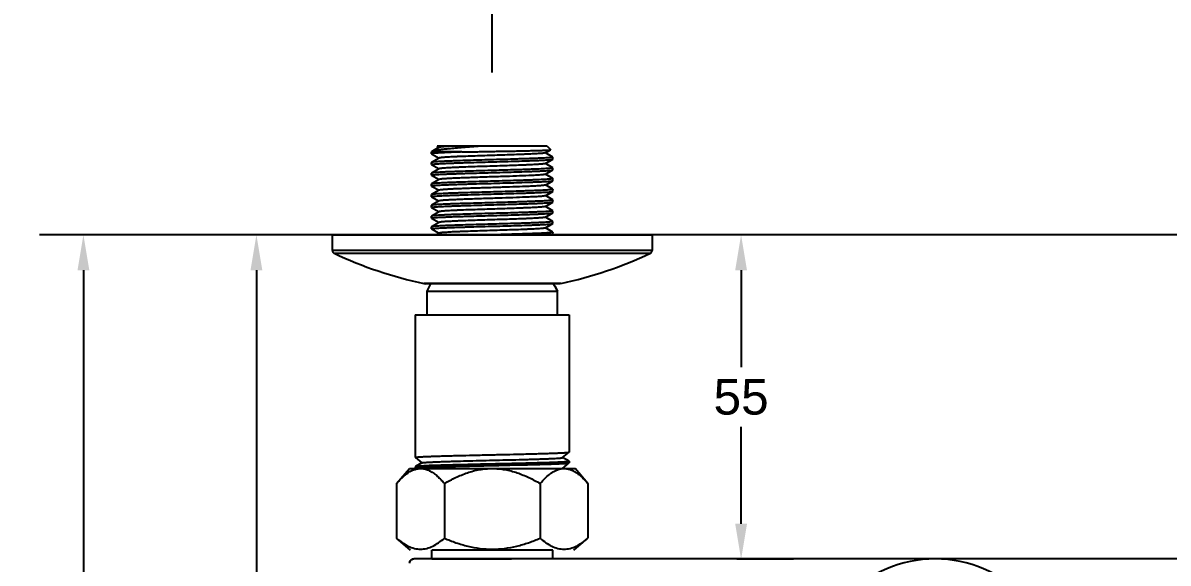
# Model space of a CAD drawing. Header units: millimetres. Extents: x 5859 to 6700, y -2125 to -1530.
# Drawn here: x 5961.9 to 6155.4, y -1822.9 to -1731.6 of the extents above; entities that cross this region are included whole.
import ezdxf

# ---------------------------------------------------------------- set-up
doc = ezdxf.new("R2010")
doc.units = ezdxf.units.MM
for name, color, linetype in [('02___PRT_ALL_AXES', 7, 'Continuous'), ('7_ALL_FEATURES', 7, 'Continuous'), ('벽', 2, 'Continuous')]:
    doc.layers.add(name, color=color, linetype=linetype)
doc.layers.add('5', color=2, linetype='Continuous', lineweight=9)
doc.styles.get("Standard").update_dxf_attribs({"font": 'arial.ttf'})
doc.dimstyles.new('A4', dxfattribs={"dimtxt": 4, "dimasz": 3.5, "dimexe": 0.7, "dimexo": 0.625, "dimgap": 0.5, "dimtad": 1, "dimdec": 1, "dimdsep": 46, "dimtxsty": 'Standard', "dimcen": 2.5, "dimclrd": 5, "dimclre": 5, "dimclrt": 7, "dimadec": 3, "dimazin": 2, "dimtfac": 1, "dimtdec": 1, "dimtmove": 0, "dimatfit": 3, "dimfxl": 1.25, "dimarcsym": 0})

# ---------------------------------------------------------------- blocks, each defined once
blk = doc.blocks.new('*D99')
at = {"layer": '5', "color": 3, "lineweight": -2, "transparency": 16777216}
for p, q in [((6041.18, -1739.96), (6041.18, -1704.34)), ((6191.18, -1739.96), (6191.18, -1704.34)), ((6047.18, -1705.04), (6098.41, -1705.04)), ((6185.18, -1705.04), (6133.96, -1705.04))]:
    blk.add_line(p, q, dxfattribs=at)
at = {"layer": '5', "color": 3, "transparency": 16777216}
for points in [[(6047.18, -1704.04), (6047.18, -1706.04), (6041.18, -1705.04)], [(6185.18, -1704.04), (6185.18, -1706.04), (6191.18, -1705.04)]]:
    blk.add_solid(points, dxfattribs=at)
at = {"layer": '5', "color": 4, "transparency": 16777216, "insert": (6116.18, -1705.04), "char_height": 6, "attachment_point": 5}
blk.add_mtext('150~200', dxfattribs=at)
blk = doc.blocks.new('*D100')
at = {"layer": '5', "color": 3, "lineweight": -2, "transparency": 16777216}
for p, q in [((6092.08, -1767.38), (6082.52, -1767.38)), ((6083.22, -1773.38), (6083.22, -1789.76)), ((6083.22, -1816.23), (6083.22, -1799.86)), ((6092.08, -1822.23), (6082.52, -1822.23))]:
    blk.add_line(p, q, dxfattribs=at)
at = {"layer": '5', "color": 3, "transparency": 16777216}
for points in [[(6082.22, -1773.38), (6084.22, -1773.38), (6083.22, -1767.38)], [(6082.22, -1816.23), (6084.22, -1816.23), (6083.22, -1822.23)]]:
    blk.add_solid(points, dxfattribs=at)
at = {"layer": '5', "color": 4, "transparency": 16777216, "insert": (6083.22, -1794.81), "char_height": 6, "attachment_point": 5}
blk.add_mtext('55', dxfattribs=at)
blk = doc.blocks.new('*D116')
at = {"layer": '5', "color": 3, "lineweight": -2, "transparency": 16777216}
for p, q in [((6013.56, -1767.38), (5971.41, -1767.38)), ((5972.11, -1773.38), (5972.11, -1867.97)), ((5972.11, -1972.7), (5972.11, -1878.11)), ((6116.48, -1978.7), (5971.41, -1978.7))]:
    blk.add_line(p, q, dxfattribs=at)
at = {"layer": '5', "color": 3, "transparency": 16777216}
for points in [[(5971.11, -1773.38), (5973.11, -1773.38), (5972.11, -1767.38)], [(5971.11, -1972.7), (5973.11, -1972.7), (5972.11, -1978.7)]]:
    blk.add_solid(points, dxfattribs=at)
at = {"layer": '5', "color": 4, "transparency": 16777216, "insert": (5972.11, -1873.04), "char_height": 6, "attachment_point": 5}
blk.add_mtext('211.3', dxfattribs=at)
blk = doc.blocks.new('*D117')
at = {"layer": '5', "color": 3, "lineweight": -2, "transparency": 16777216}
for p, q in [((6013.56, -1767.38), (6000.64, -1767.38)), ((6001.34, -1773.38), (6001.34, -1852.07)), ((6001.34, -1940.9), (6001.34, -1862.2)), ((6115.39, -1946.9), (6000.64, -1946.9))]:
    blk.add_line(p, q, dxfattribs=at)
at = {"layer": '5', "color": 3, "transparency": 16777216}
for points in [[(6000.34, -1773.38), (6002.34, -1773.38), (6001.34, -1767.38)], [(6000.34, -1940.9), (6002.34, -1940.9), (6001.34, -1946.9)]]:
    blk.add_solid(points, dxfattribs=at)
at = {"layer": '5', "color": 4, "transparency": 16777216, "insert": (6001.34, -1857.14), "char_height": 6, "attachment_point": 5}
blk.add_mtext('179.5', dxfattribs=at)

msp = doc.modelspace()

# ---------------------------------------------------------------- linework, layer by layer
at = {"color": 7, "linetype": 'Continuous'}
for p, q in [((6032.22, -1752.59), (6031.08, -1753.24)), ((6031.93, -1752.38), (6031.89, -1752.42)), ((6031.89, -1752.42), (6031.89, -1752.43)), ((6031.89, -1752.43), (6032.19, -1752.6)), ((6050.43, -1752.38), (6031.93, -1752.38)), ((6050.43, -1752.38), (6051.05, -1753)), ((6031.04, -1753.27), (6030.93, -1753.38)), ((6030.93, -1753.68), (6030.93, -1753.38)), ((6036.04, -1753.38), (6030.93, -1753.38)), ((6030.93, -1753.68), (6030.94, -1753.7)), ((6030.94, -1753.7), (6032.19, -1754.42)), ((6032.22, -1754.4), (6030.94, -1755.14)), ((6031.04, -1753.27), (6031.08, -1753.24)), ((6050.15, -1753.52), (6051.04, -1753.01)), ((6050.15, -1755.34), (6051.42, -1754.6)), ((6051.42, -1754.23), (6050.17, -1753.51)), ((6051.04, -1753.01), (6051.05, -1753)), ((6051.42, -1754.23), (6051.43, -1754.24)), ((6051.42, -1754.6), (6051.43, -1754.59)), ((6051.43, -1754.59), (6051.43, -1754.24)), ((6051.43, -1754.24), (6051.43, -1754.24)), ((6030.94, -1755.14), (6030.93, -1755.15)), ((6030.93, -1755.5), (6030.93, -1755.15)), ((6030.93, -1755.15), (6030.93, -1755.5)), ((6030.93, -1755.5), (6030.93, -1755.49)), ((6030.94, -1755.51), (6030.93, -1755.5)), ((6030.94, -1755.51), (6032.19, -1756.23)), ((6032.22, -1756.21), (6030.94, -1756.95)), ((6050.15, -1757.15), (6051.42, -1756.42)), ((6051.42, -1756.04), (6050.17, -1755.32)), ((6051.42, -1756.04), (6051.43, -1756.06)), ((6051.42, -1756.42), (6051.43, -1756.4)), ((6051.43, -1756.4), (6051.43, -1756.06)), ((6051.43, -1756.06), (6051.43, -1756.06)), ((6030.94, -1756.95), (6030.93, -1756.96)), ((6030.93, -1757.31), (6030.93, -1756.96)), ((6030.93, -1756.96), (6030.93, -1757.31)), ((6030.94, -1757.32), (6030.93, -1757.31)), ((6030.93, -1757.31), (6030.93, -1757.31)), ((6030.94, -1757.32), (6032.19, -1758.04)), ((6032.22, -1758.03), (6030.94, -1758.76)), ((6050.15, -1758.97), (6051.42, -1758.23)), ((6051.42, -1757.86), (6050.17, -1757.14)), ((6051.42, -1757.86), (6051.43, -1757.87)), ((6051.42, -1758.23), (6051.43, -1758.22)), ((6051.43, -1758.22), (6051.43, -1757.87)), ((6051.43, -1757.87), (6051.43, -1757.87)), ((6030.94, -1758.76), (6030.93, -1758.78)), ((6030.93, -1759.12), (6030.93, -1758.78)), ((6030.93, -1758.78), (6030.93, -1759.12)), ((6030.94, -1759.14), (6030.93, -1759.12)), ((6030.93, -1759.12), (6030.93, -1759.12)), ((6030.94, -1760.58), (6030.93, -1760.59)), ((6030.93, -1760.94), (6030.93, -1760.59)), ((6030.93, -1760.59), (6030.93, -1760.94)), ((6030.94, -1759.14), (6032.19, -1759.86)), ((6032.22, -1759.84), (6030.94, -1760.58)), ((6050.15, -1760.78), (6051.42, -1760.04)), ((6051.42, -1759.67), (6050.17, -1758.95)), ((6051.42, -1759.67), (6051.43, -1759.68)), ((6051.42, -1760.04), (6051.43, -1760.03)), ((6051.43, -1760.03), (6051.43, -1759.68)), ((6051.43, -1759.68), (6051.43, -1759.69)), ((6030.94, -1760.95), (6030.93, -1760.94)), ((6030.93, -1760.94), (6030.93, -1760.94)), ((6030.94, -1762.39), (6030.93, -1762.41)), ((6030.93, -1762.75), (6030.93, -1762.41)), ((6030.93, -1762.41), (6030.93, -1762.75)), ((6030.94, -1760.95), (6032.19, -1761.67)), ((6032.22, -1761.66), (6030.94, -1762.39)), ((6050.15, -1762.59), (6051.42, -1761.86)), ((6051.42, -1761.48), (6050.17, -1760.76)), ((6051.42, -1761.48), (6051.43, -1761.5)), ((6051.42, -1761.86), (6051.43, -1761.84)), ((6051.43, -1761.84), (6051.43, -1761.5)), ((6051.43, -1761.5), (6051.43, -1761.5)), ((6030.94, -1762.77), (6030.93, -1762.75)), ((6030.93, -1762.75), (6030.93, -1762.75)), ((6030.94, -1764.21), (6030.93, -1764.22)), ((6030.93, -1764.57), (6030.93, -1764.22)), ((6030.93, -1764.22), (6030.93, -1764.57)), ((6030.94, -1762.77), (6032.19, -1763.49)), ((6032.22, -1763.47), (6030.94, -1764.21)), ((6050.15, -1764.41), (6051.42, -1763.67)), ((6051.42, -1763.3), (6050.17, -1762.58)), ((6051.42, -1765.11), (6050.17, -1764.39)), ((6051.42, -1763.3), (6051.43, -1763.31)), ((6051.42, -1763.67), (6051.43, -1763.66)), ((6051.43, -1763.66), (6051.43, -1763.31)), ((6051.43, -1763.31), (6051.43, -1763.31)), ((6030.93, -1764.57), (6030.93, -1764.56)), ((6030.94, -1764.58), (6030.93, -1764.57)), ((6030.94, -1766.02), (6030.93, -1766.03)), ((6030.93, -1766.38), (6030.93, -1766.03)), ((6030.93, -1766.03), (6030.93, -1766.38)), ((6030.94, -1766.39), (6030.93, -1766.38)), ((6030.93, -1766.38), (6030.93, -1766.38)), ((6030.94, -1764.58), (6032.19, -1765.3)), ((6032.22, -1765.28), (6030.94, -1766.02)), ((6030.94, -1766.39), (6032.19, -1767.11)), ((6050.15, -1766.22), (6051.42, -1765.49)), ((6051.42, -1766.93), (6050.17, -1766.21)), ((6051.42, -1765.11), (6051.43, -1765.13)), ((6051.42, -1765.49), (6051.43, -1765.47)), ((6051.43, -1765.47), (6051.43, -1765.13)), ((6051.43, -1765.13), (6051.43, -1765.13)), ((6014.18, -1767.38), (6068.18, -1767.38)), ((6014.18, -1770.06), (6014.18, -1767.38)), ((6032.22, -1767.1), (6031.73, -1767.38)), ((6051.28, -1767.38), (6051.42, -1767.3)), ((6051.42, -1766.93), (6051.43, -1766.94)), ((6051.42, -1767.3), (6051.43, -1767.29)), ((6051.43, -1767.29), (6051.43, -1766.94)), ((6051.43, -1766.94), (6051.43, -1766.94)), ((6068.18, -1767.38), (6068.18, -1770.06)), ((6068.18, -1767.38), (6068.18, -1770.06)), ((6068.18, -1770.06), (6014.18, -1770.06)), ((6067.89, -1770.52), (6014.47, -1770.52)), ((6029.62, -1775.63), (6029.83, -1775.65)), ((6052.74, -1775.63), (6029.62, -1775.63)), ((6052.53, -1775.65), (6029.83, -1775.65)), ((6030.18, -1776.88), (6030.8, -1775.65)), ((6051.7, -1775.98), (6051.53, -1775.65)), ((6051.73, -1775.98), (6051.7, -1775.98)), ((6052.18, -1776.88), (6051.73, -1775.98)), ((6051.73, -1775.98), (6052.18, -1776.88)), ((6052.74, -1775.63), (6052.53, -1775.65)), ((6030.18, -1780.88), (6030.18, -1776.88)), ((6030.18, -1776.88), (6052.18, -1776.88)), ((6052.18, -1780.88), (6052.18, -1776.88)), ((6028.18, -1780.88), (6028.18, -1805.01)), ((6028.18, -1780.88), (6028.18, -1805.01)), ((6028.18, -1780.88), (6054.18, -1780.88)), ((6054.18, -1780.88), (6054.18, -1804.11)), ((6054.18, -1780.88), (6054.18, -1804.11)), ((6028.19, -1805.02), (6028.18, -1805.01)), ((6028.18, -1805.01), (6028.18, -1805.01)), ((6028.19, -1805.02), (6029.29, -1805.94)), ((6053.07, -1805.05), (6054.18, -1804.11)), ((6054.17, -1805.67), (6053.07, -1805.03)), ((6054.18, -1804.11), (6054.18, -1804.11)), ((6025.02, -1809.43), (6027.19, -1806.88)), ((6027.19, -1806.88), (6055.18, -1806.88)), ((6028.19, -1806.57), (6028.18, -1806.59)), ((6028.18, -1806.59), (6028.18, -1806.83)), ((6028.18, -1806.59), (6028.18, -1806.83)), ((6028.19, -1806.83), (6028.18, -1806.83)), ((6028.18, -1806.83), (6028.18, -1806.83)), ((6029.3, -1805.93), (6028.19, -1806.57)), ((6028.19, -1806.83), (6028.24, -1806.88)), ((6053.07, -1806.86), (6054.18, -1805.93)), ((6053.13, -1806.88), (6053.07, -1806.85)), ((6054.17, -1805.67), (6054.18, -1805.68)), ((6054.18, -1805.68), (6054.18, -1805.92)), ((6054.18, -1805.68), (6054.18, -1805.92)), ((6054.18, -1805.68), (6054.18, -1805.68)), ((6054.18, -1805.93), (6054.18, -1805.92)), ((6057.35, -1809.43), (6055.18, -1806.88)), ((6025.02, -1809.43), (6025.02, -1818.67)), ((6033.1, -1809.43), (6033.1, -1818.67)), ((6049.26, -1809.43), (6049.26, -1818.67)), ((6057.35, -1809.43), (6057.35, -1818.67)), ((6027.37, -1820.68), (6025.02, -1818.67)), ((6054.99, -1820.68), (6057.35, -1818.67)), ((6204.12, -1822.18), (6027.91, -1822.18))]:
    msp.add_line(p, q, dxfattribs=at)
msp.add_lwpolyline([(6027.22, -1822.79), (6027.22, -1822.76), (6027.24, -1822.67), (6027.28, -1822.58), (6027.33, -1822.49), (6027.39, -1822.41), (6027.46, -1822.34), (6027.54, -1822.28), (6027.62, -1822.24), (6027.72, -1822.2), (6027.81, -1822.18), (6027.91, -1822.18)], dxfattribs=at)
for centre, radius, start, end in [((6014.68, -1770.06), 0.5, 180, 244.9417), ((6067.68, -1770.06), 0.5, 295.0583, 0), ((6044.8, -1705.65), 71.6, 244.9417, 257.7627), ((6044.8, -1705.65), 71.6, 244.9417, 257.7627), ((6037.57, -1705.65), 71.6, 282.2373, 295.0583), ((6037.57, -1705.65), 71.6, 282.2373, 295.0583), ((6027.91, -1822.88), 0.698, 89.9964, 180.0151), ((6116.01, -1843.13), 20.95, 0, 180)]:
    msp.add_arc(centre, radius, start, end, dxfattribs=at)
for points, knots in [([(6031.08, -1753.24), (6031.12, -1753.22), (6031.22, -1753.18), (6031.39, -1753.13), (6031.63, -1753.08), (6031.91, -1753.03), (6032.25, -1752.98), (6032.81, -1752.9), (6033.62, -1752.81), (6034.72, -1752.71), (6035.97, -1752.6), (6037.35, -1752.49), (6038.3, -1752.42), (6038.79, -1752.38)], [0, 0, 0, 0, 0.016562, 0.04005, 0.070572, 0.108073, 0.152421, 0.203409, 0.324246, 0.467967, 0.631241, 0.810097, 1, 1, 1, 1]), ([(6032.17, -1752.38), (6032.13, -1752.38), (6032.06, -1752.39), (6031.99, -1752.4), (6031.94, -1752.41), (6031.92, -1752.41), (6031.9, -1752.42), (6031.89, -1752.42), (6031.89, -1752.42)], [0, 0, 0, 0, 0.403647, 0.704709, 0.816606, 0.902765, 0.963479, 1, 1, 1, 1]), ([(6034.72, -1752.38), (6034.54, -1752.39), (6034.21, -1752.4), (6033.74, -1752.43), (6033.32, -1752.46), (6032.97, -1752.48), (6032.69, -1752.51), (6032.49, -1752.53), (6032.37, -1752.55), (6032.3, -1752.56), (6032.25, -1752.57), (6032.23, -1752.58), (6032.22, -1752.59)], [0, 0, 0, 0, 0.21025, 0.39871, 0.563649, 0.703842, 0.818243, 0.906015, 0.939714, 0.96658, 0.986632, 1, 1, 1, 1]), ([(6036.04, -1753.38), (6035.67, -1753.39), (6034.96, -1753.42), (6033.96, -1753.45), (6033.21, -1753.49), (6032.66, -1753.51), (6032.31, -1753.53), (6032, -1753.55), (6031.72, -1753.57), (6031.49, -1753.59), (6031.29, -1753.6), (6031.14, -1753.62), (6031.03, -1753.64), (6030.97, -1753.66), (6030.94, -1753.67), (6030.93, -1753.68), (6030.93, -1753.68)], [0, 0, 0, 0, 0.216872, 0.413019, 0.584998, 0.661026, 0.729967, 0.791522, 0.845446, 0.891503, 0.929518, 0.959344, 0.980888, 0.994185, 0.997875, 1, 1, 1, 1]), ([(6030.93, -1755.49), (6030.93, -1755.49), (6030.94, -1755.49), (6030.96, -1755.47), (6030.99, -1755.46), (6031.06, -1755.45), (6031.15, -1755.44), (6031.26, -1755.42), (6031.39, -1755.41), (6031.54, -1755.4), (6031.8, -1755.38), (6032.17, -1755.35), (6032.67, -1755.32), (6033.25, -1755.3), (6033.91, -1755.27), (6034.64, -1755.24), (6035.42, -1755.21), (6036.26, -1755.19), (6037.46, -1755.15), (6039.04, -1755.1), (6040.97, -1755.05), (6042.92, -1754.99), (6044.8, -1754.94), (6046.29, -1754.89), (6047.4, -1754.85), (6048.15, -1754.83), (6048.84, -1754.8), (6049.46, -1754.77), (6049.99, -1754.74), (6050.45, -1754.72), (6050.78, -1754.69), (6051, -1754.67), (6051.13, -1754.66), (6051.23, -1754.65), (6051.32, -1754.63), (6051.38, -1754.62), (6051.41, -1754.61), (6051.42, -1754.6)], [0, 0, 0, 0, 0.000415, 0.001043, 0.003085, 0.006238, 0.01052, 0.015927, 0.02245, 0.030078, 0.038795, 0.05941, 0.084113, 0.112673, 0.14483, 0.180285, 0.21871, 0.259748, 0.303018, 0.394635, 0.490173, 0.58609, 0.678832, 0.764968, 0.804549, 0.84131, 0.874907, 0.905032, 0.931404, 0.953782, 0.971963, 0.979427, 0.985784, 0.991023, 0.995135, 0.99812, 1, 1, 1, 1]), ([(6051.43, -1754.24), (6051.43, -1754.25), (6051.43, -1754.25), (6051.41, -1754.26), (6051.37, -1754.28), (6051.31, -1754.29), (6051.22, -1754.3), (6051.11, -1754.32), (6050.98, -1754.33), (6050.82, -1754.34), (6050.57, -1754.36), (6050.2, -1754.39), (6049.69, -1754.41), (6049.11, -1754.44), (6048.45, -1754.47), (6047.73, -1754.5), (6046.94, -1754.52), (6046.1, -1754.55), (6044.9, -1754.59), (6043.32, -1754.64), (6041.39, -1754.69), (6039.45, -1754.74), (6037.57, -1754.8), (6036.07, -1754.85), (6034.96, -1754.88), (6034.21, -1754.91), (6033.52, -1754.94), (6032.91, -1754.97), (6032.37, -1754.99), (6031.91, -1755.02), (6031.58, -1755.05), (6031.37, -1755.06), (6031.24, -1755.08), (6031.13, -1755.09), (6031.05, -1755.11), (6030.99, -1755.12), (6030.96, -1755.13), (6030.94, -1755.14)], [0, 0, 0, 0, 0.000415, 0.001043, 0.003085, 0.006238, 0.01052, 0.015927, 0.02245, 0.030078, 0.038795, 0.05941, 0.084113, 0.112673, 0.14483, 0.180285, 0.21871, 0.259748, 0.303018, 0.394635, 0.490173, 0.58609, 0.678832, 0.764968, 0.804549, 0.84131, 0.874907, 0.905032, 0.931404, 0.953782, 0.971963, 0.979427, 0.985784, 0.991023, 0.995135, 0.99812, 1, 1, 1, 1]), ([(6050.15, -1753.52), (6050.14, -1753.53), (6050.11, -1753.54), (6050.05, -1753.55), (6049.98, -1753.57), (6049.84, -1753.59), (6049.62, -1753.61), (6049.3, -1753.64), (6048.91, -1753.66), (6048.45, -1753.69), (6047.92, -1753.72), (6047.33, -1753.74), (6046.69, -1753.77), (6045.74, -1753.81), (6044.46, -1753.85), (6042.85, -1753.91), (6041.18, -1753.96), (6039.51, -1754.02), (6037.9, -1754.07), (6036.62, -1754.12), (6035.67, -1754.15), (6035.03, -1754.18), (6034.44, -1754.21), (6033.92, -1754.23), (6033.45, -1754.26), (6033.06, -1754.29), (6032.74, -1754.31), (6032.52, -1754.34), (6032.38, -1754.36), (6032.31, -1754.37), (6032.26, -1754.38), (6032.23, -1754.39), (6032.22, -1754.4)], [0, 0, 0, 0, 0.002023, 0.005107, 0.009275, 0.014527, 0.028249, 0.046177, 0.068154, 0.093991, 0.123458, 0.156292, 0.192202, 0.230865, 0.315051, 0.405844, 0.5, 0.594156, 0.684949, 0.769135, 0.807798, 0.843708, 0.876542, 0.90601, 0.931845, 0.953824, 0.97175, 0.985473, 0.990724, 0.994892, 0.997977, 1, 1, 1, 1]), ([(6036.04, -1753.38), (6036.83, -1753.36), (6038.47, -1753.33), (6040.54, -1753.3), (6042.24, -1753.26), (6043.5, -1753.24), (6044.72, -1753.22), (6045.87, -1753.2), (6046.95, -1753.17), (6047.93, -1753.15), (6048.79, -1753.13), (6049.44, -1753.11), (6049.89, -1753.09), (6050.17, -1753.08), (6050.41, -1753.07), (6050.62, -1753.05), (6050.78, -1753.04), (6050.89, -1753.03), (6050.96, -1753.02), (6051, -1753.02), (6051.03, -1753.01), (6051.04, -1753.01), (6051.04, -1753.01)], [0, 0, 0, 0, 0.158672, 0.328226, 0.413743, 0.497918, 0.579388, 0.656825, 0.72896, 0.794598, 0.852642, 0.902115, 0.923371, 0.942181, 0.958464, 0.972151, 0.983181, 0.991513, 0.994655, 0.997113, 0.99889, 1, 1, 1, 1]), ([(6030.93, -1757.31), (6030.93, -1757.3), (6030.94, -1757.3), (6030.96, -1757.29), (6030.99, -1757.28), (6031.06, -1757.26), (6031.15, -1757.25), (6031.26, -1757.24), (6031.39, -1757.22), (6031.54, -1757.21), (6031.8, -1757.19), (6032.17, -1757.17), (6032.67, -1757.14), (6033.25, -1757.11), (6033.91, -1757.08), (6034.64, -1757.06), (6035.42, -1757.03), (6036.26, -1757), (6037.46, -1756.96), (6039.04, -1756.92), (6040.97, -1756.86), (6042.92, -1756.81), (6044.8, -1756.75), (6046.29, -1756.71), (6047.4, -1756.67), (6048.15, -1756.64), (6048.84, -1756.61), (6049.46, -1756.59), (6049.99, -1756.56), (6050.45, -1756.53), (6050.78, -1756.51), (6051, -1756.49), (6051.13, -1756.47), (6051.23, -1756.46), (6051.32, -1756.45), (6051.38, -1756.43), (6051.41, -1756.42), (6051.42, -1756.42)], [0, 0, 0, 0, 0.000415, 0.001043, 0.003085, 0.006238, 0.01052, 0.015927, 0.02245, 0.030078, 0.038795, 0.059411, 0.084114, 0.112674, 0.144831, 0.180286, 0.21871, 0.259747, 0.303017, 0.394634, 0.490171, 0.586086, 0.678827, 0.764964, 0.804546, 0.841307, 0.874905, 0.905029, 0.931402, 0.953781, 0.971963, 0.979426, 0.985783, 0.991023, 0.995135, 0.99812, 1, 1, 1, 1]), ([(6051.43, -1756.06), (6051.43, -1756.06), (6051.43, -1756.07), (6051.41, -1756.08), (6051.37, -1756.09), (6051.31, -1756.1), (6051.22, -1756.12), (6051.11, -1756.13), (6050.98, -1756.14), (6050.82, -1756.16), (6050.57, -1756.18), (6050.2, -1756.2), (6049.69, -1756.23), (6049.11, -1756.26), (6048.45, -1756.28), (6047.73, -1756.31), (6046.94, -1756.34), (6046.1, -1756.37), (6044.9, -1756.4), (6043.32, -1756.45), (6041.39, -1756.5), (6039.45, -1756.56), (6037.57, -1756.61), (6036.07, -1756.66), (6034.96, -1756.7), (6034.21, -1756.73), (6033.52, -1756.75), (6032.91, -1756.78), (6032.37, -1756.81), (6031.91, -1756.84), (6031.58, -1756.86), (6031.37, -1756.88), (6031.24, -1756.89), (6031.13, -1756.91), (6031.05, -1756.92), (6030.99, -1756.93), (6030.96, -1756.94), (6030.94, -1756.95)], [0, 0, 0, 0, 0.000415, 0.001043, 0.003085, 0.006238, 0.01052, 0.015927, 0.02245, 0.030078, 0.038795, 0.05941, 0.084113, 0.112673, 0.14483, 0.180286, 0.218711, 0.259751, 0.303022, 0.394639, 0.490178, 0.586095, 0.678836, 0.76497, 0.804551, 0.841311, 0.874908, 0.905032, 0.931404, 0.953783, 0.971964, 0.979427, 0.985784, 0.991023, 0.995135, 0.99812, 1, 1, 1, 1]), ([(6050.15, -1755.34), (6050.14, -1755.34), (6050.11, -1755.36), (6050.05, -1755.37), (6049.98, -1755.38), (6049.84, -1755.4), (6049.62, -1755.42), (6049.3, -1755.45), (6048.91, -1755.48), (6048.45, -1755.5), (6047.92, -1755.53), (6047.33, -1755.56), (6046.69, -1755.59), (6045.74, -1755.62), (6044.46, -1755.67), (6042.85, -1755.72), (6041.18, -1755.78), (6039.51, -1755.83), (6037.9, -1755.88), (6036.62, -1755.93), (6035.67, -1755.97), (6035.03, -1755.99), (6034.44, -1756.02), (6033.92, -1756.05), (6033.45, -1756.07), (6033.06, -1756.1), (6032.74, -1756.13), (6032.52, -1756.15), (6032.38, -1756.17), (6032.31, -1756.18), (6032.26, -1756.2), (6032.23, -1756.21), (6032.22, -1756.21)], [0, 0, 0, 0, 0.002023, 0.005107, 0.009275, 0.014527, 0.028249, 0.046176, 0.068154, 0.093991, 0.123458, 0.156292, 0.192202, 0.230865, 0.315051, 0.405844, 0.5, 0.594156, 0.684948, 0.769134, 0.807798, 0.843707, 0.876542, 0.906009, 0.931845, 0.953824, 0.971749, 0.985473, 0.990724, 0.994891, 0.997976, 1, 1, 1, 1]), ([(6030.93, -1759.12), (6030.93, -1759.12), (6030.94, -1759.11), (6030.96, -1759.1), (6030.99, -1759.09), (6031.06, -1759.08), (6031.15, -1759.06), (6031.26, -1759.05), (6031.39, -1759.04), (6031.54, -1759.02), (6031.8, -1759), (6032.17, -1758.98), (6032.67, -1758.95), (6033.25, -1758.93), (6033.91, -1758.9), (6034.64, -1758.87), (6035.42, -1758.84), (6036.26, -1758.81), (6037.46, -1758.78), (6039.04, -1758.73), (6040.97, -1758.68), (6042.92, -1758.62), (6044.8, -1758.57), (6046.29, -1758.52), (6047.4, -1758.48), (6048.15, -1758.45), (6048.84, -1758.43), (6049.46, -1758.4), (6049.99, -1758.37), (6050.45, -1758.35), (6050.78, -1758.32), (6051, -1758.3), (6051.13, -1758.29), (6051.23, -1758.27), (6051.32, -1758.26), (6051.38, -1758.25), (6051.41, -1758.24), (6051.42, -1758.23)], [0, 0, 0, 0, 0.000415, 0.001043, 0.003085, 0.006238, 0.01052, 0.015927, 0.022451, 0.030079, 0.038796, 0.059412, 0.084116, 0.112676, 0.144833, 0.180287, 0.218711, 0.259749, 0.303019, 0.394637, 0.490172, 0.586085, 0.678826, 0.764963, 0.804544, 0.841305, 0.874903, 0.905027, 0.931401, 0.95378, 0.971962, 0.979426, 0.985783, 0.991023, 0.995135, 0.99812, 1, 1, 1, 1]), ([(6051.43, -1757.87), (6051.43, -1757.88), (6051.43, -1757.88), (6051.41, -1757.89), (6051.37, -1757.9), (6051.31, -1757.92), (6051.22, -1757.93), (6051.11, -1757.94), (6050.98, -1757.96), (6050.82, -1757.97), (6050.57, -1757.99), (6050.2, -1758.01), (6049.69, -1758.04), (6049.11, -1758.07), (6048.45, -1758.1), (6047.73, -1758.12), (6046.94, -1758.15), (6046.1, -1758.18), (6044.9, -1758.22), (6043.32, -1758.26), (6041.39, -1758.32), (6039.45, -1758.37), (6037.57, -1758.43), (6036.07, -1758.47), (6034.96, -1758.51), (6034.21, -1758.54), (6033.52, -1758.57), (6032.91, -1758.59), (6032.37, -1758.62), (6031.91, -1758.65), (6031.58, -1758.67), (6031.37, -1758.69), (6031.24, -1758.71), (6031.13, -1758.72), (6031.05, -1758.73), (6030.99, -1758.75), (6030.96, -1758.76), (6030.94, -1758.76)], [0, 0, 0, 0, 0.000415, 0.001043, 0.003085, 0.006238, 0.010519, 0.015927, 0.02245, 0.030078, 0.038795, 0.059412, 0.084114, 0.112675, 0.144832, 0.180288, 0.218714, 0.259754, 0.303026, 0.394644, 0.49018, 0.586096, 0.678837, 0.764971, 0.804551, 0.841311, 0.874907, 0.905031, 0.931404, 0.953782, 0.971964, 0.979427, 0.985784, 0.991023, 0.995135, 0.99812, 1, 1, 1, 1]), ([(6050.15, -1757.15), (6050.14, -1757.16), (6050.11, -1757.17), (6050.05, -1757.18), (6049.98, -1757.2), (6049.84, -1757.21), (6049.62, -1757.24), (6049.3, -1757.26), (6048.91, -1757.29), (6048.45, -1757.32), (6047.92, -1757.35), (6046.86, -1757.39), (6045.17, -1757.46), (6042.83, -1757.54), (6040.76, -1757.6), (6039.09, -1757.66), (6037.88, -1757.7), (6036.74, -1757.74), (6035.69, -1757.78), (6034.75, -1757.82), (6034.05, -1757.85), (6033.55, -1757.88), (6033.24, -1757.9), (6032.96, -1757.92), (6032.73, -1757.94), (6032.54, -1757.96), (6032.39, -1757.98), (6032.3, -1758), (6032.24, -1758.02), (6032.22, -1758.02), (6032.22, -1758.03)], [0, 0, 0, 0, 0.002024, 0.005109, 0.009276, 0.014527, 0.028251, 0.046177, 0.068155, 0.093992, 0.123458, 0.156293, 0.271937, 0.405843, 0.547289, 0.617299, 0.684948, 0.748877, 0.807798, 0.860527, 0.906008, 0.925739, 0.943329, 0.95869, 0.97175, 0.982442, 0.990724, 0.996567, 0.998579, 1, 1, 1, 1]), ([(6030.93, -1760.94), (6030.93, -1760.93), (6030.94, -1760.93), (6030.96, -1760.92), (6030.99, -1760.91), (6031.06, -1760.89), (6031.15, -1760.88), (6031.26, -1760.86), (6031.39, -1760.85), (6031.54, -1760.84), (6031.8, -1760.82), (6032.17, -1760.79), (6032.67, -1760.77), (6033.25, -1760.74), (6033.91, -1760.71), (6034.64, -1760.68), (6035.42, -1760.66), (6036.26, -1760.63), (6037.46, -1760.59), (6039.04, -1760.54), (6040.97, -1760.49), (6042.92, -1760.44), (6044.8, -1760.38), (6046.29, -1760.33), (6047.4, -1760.3), (6048.15, -1760.27), (6048.84, -1760.24), (6049.46, -1760.21), (6049.99, -1760.19), (6050.45, -1760.16), (6050.78, -1760.14), (6051, -1760.12), (6051.13, -1760.1), (6051.23, -1760.09), (6051.32, -1760.07), (6051.38, -1760.06), (6051.41, -1760.05), (6051.42, -1760.04)], [0, 0, 0, 0, 0.000415, 0.001043, 0.003085, 0.006238, 0.010519, 0.015927, 0.02245, 0.030078, 0.038796, 0.059412, 0.084116, 0.112676, 0.144833, 0.180288, 0.218713, 0.259752, 0.303023, 0.39464, 0.490175, 0.586088, 0.678829, 0.764965, 0.804546, 0.841306, 0.874902, 0.905027, 0.9314, 0.953779, 0.971962, 0.979426, 0.985783, 0.991023, 0.995135, 0.99812, 1, 1, 1, 1]), ([(6051.43, -1759.69), (6051.43, -1759.69), (6051.43, -1759.7), (6051.41, -1759.71), (6051.37, -1759.72), (6051.31, -1759.73), (6051.22, -1759.74), (6051.11, -1759.76), (6050.98, -1759.77), (6050.82, -1759.79), (6050.57, -1759.8), (6050.2, -1759.83), (6049.69, -1759.86), (6049.11, -1759.88), (6048.45, -1759.91), (6047.73, -1759.94), (6046.94, -1759.97), (6046.1, -1759.99), (6044.9, -1760.03), (6043.32, -1760.08), (6041.39, -1760.13), (6039.45, -1760.19), (6037.57, -1760.24), (6036.07, -1760.29), (6034.96, -1760.33), (6034.21, -1760.35), (6033.52, -1760.38), (6032.91, -1760.41), (6032.37, -1760.44), (6031.91, -1760.46), (6031.58, -1760.49), (6031.37, -1760.51), (6031.24, -1760.52), (6031.13, -1760.53), (6031.05, -1760.55), (6030.99, -1760.56), (6030.96, -1760.57), (6030.94, -1760.58)], [0, 0, 0, 0, 0.000415, 0.001043, 0.003085, 0.006238, 0.010519, 0.015927, 0.02245, 0.030078, 0.038796, 0.059413, 0.084116, 0.112677, 0.144834, 0.18029, 0.218715, 0.259755, 0.303027, 0.394644, 0.490179, 0.586093, 0.678834, 0.764969, 0.804549, 0.841309, 0.874905, 0.905029, 0.931402, 0.953781, 0.971963, 0.979427, 0.985784, 0.991023, 0.995135, 0.99812, 1, 1, 1, 1]), ([(6050.15, -1758.97), (6050.14, -1758.97), (6050.11, -1758.98), (6050.05, -1759), (6049.98, -1759.01), (6049.84, -1759.03), (6049.62, -1759.05), (6049.3, -1759.08), (6048.91, -1759.11), (6048.45, -1759.13), (6047.92, -1759.16), (6046.86, -1759.21), (6045.17, -1759.27), (6042.83, -1759.35), (6040.76, -1759.42), (6039.09, -1759.47), (6037.88, -1759.51), (6036.74, -1759.55), (6035.69, -1759.59), (6034.75, -1759.63), (6034.05, -1759.67), (6033.55, -1759.7), (6033.24, -1759.72), (6032.96, -1759.74), (6032.73, -1759.76), (6032.54, -1759.78), (6032.39, -1759.8), (6032.3, -1759.81), (6032.24, -1759.83), (6032.22, -1759.84), (6032.22, -1759.84)], [0, 0, 0, 0, 0.002023, 0.005108, 0.009276, 0.014527, 0.02825, 0.046176, 0.068154, 0.09399, 0.123458, 0.156292, 0.271937, 0.405843, 0.547289, 0.617299, 0.684948, 0.748876, 0.807797, 0.860528, 0.906008, 0.925738, 0.943329, 0.958691, 0.971749, 0.982443, 0.990723, 0.996568, 0.998579, 1, 1, 1, 1]), ([(6030.93, -1762.75), (6030.93, -1762.75), (6030.94, -1762.74), (6030.96, -1762.73), (6030.99, -1762.72), (6031.06, -1762.71), (6031.15, -1762.69), (6031.26, -1762.68), (6031.39, -1762.67), (6031.54, -1762.65), (6031.8, -1762.63), (6032.17, -1762.61), (6032.67, -1762.58), (6033.25, -1762.55), (6033.91, -1762.53), (6034.64, -1762.5), (6035.42, -1762.47), (6036.26, -1762.44), (6037.46, -1762.41), (6039.04, -1762.36), (6040.97, -1762.3), (6042.92, -1762.25), (6044.8, -1762.2), (6046.29, -1762.15), (6047.4, -1762.11), (6048.15, -1762.08), (6048.84, -1762.06), (6049.46, -1762.03), (6049.99, -1762), (6050.45, -1761.97), (6050.78, -1761.95), (6051, -1761.93), (6051.13, -1761.92), (6051.23, -1761.9), (6051.32, -1761.89), (6051.38, -1761.88), (6051.41, -1761.87), (6051.42, -1761.86)], [0, 0, 0, 0, 0.000415, 0.001043, 0.003085, 0.006238, 0.010519, 0.015927, 0.02245, 0.030078, 0.038796, 0.059413, 0.084116, 0.112677, 0.144834, 0.180289, 0.218715, 0.259755, 0.303026, 0.394644, 0.490179, 0.586093, 0.678834, 0.764969, 0.804549, 0.841308, 0.874905, 0.905029, 0.931402, 0.953781, 0.971963, 0.979427, 0.985784, 0.991023, 0.995135, 0.99812, 1, 1, 1, 1]), ([(6051.43, -1761.5), (6051.43, -1761.5), (6051.43, -1761.51), (6051.41, -1761.52), (6051.37, -1761.53), (6051.31, -1761.54), (6051.22, -1761.56), (6051.11, -1761.57), (6050.98, -1761.59), (6050.82, -1761.6), (6050.57, -1761.62), (6050.2, -1761.64), (6049.69, -1761.67), (6049.11, -1761.7), (6048.45, -1761.72), (6047.73, -1761.75), (6046.94, -1761.78), (6046.1, -1761.81), (6044.9, -1761.85), (6043.32, -1761.89), (6041.39, -1761.95), (6039.45, -1762), (6037.57, -1762.06), (6036.07, -1762.1), (6034.96, -1762.14), (6034.21, -1762.17), (6033.52, -1762.2), (6032.91, -1762.22), (6032.37, -1762.25), (6031.91, -1762.28), (6031.58, -1762.3), (6031.37, -1762.32), (6031.24, -1762.33), (6031.13, -1762.35), (6031.05, -1762.36), (6030.99, -1762.37), (6030.96, -1762.39), (6030.94, -1762.39)], [0, 0, 0, 0, 0.000415, 0.001043, 0.003085, 0.006238, 0.010519, 0.015927, 0.02245, 0.030078, 0.038796, 0.059412, 0.084116, 0.112676, 0.144833, 0.180288, 0.218712, 0.259751, 0.303022, 0.39464, 0.490174, 0.586088, 0.678829, 0.764965, 0.804546, 0.841306, 0.874902, 0.905027, 0.9314, 0.953779, 0.971962, 0.979426, 0.985783, 0.991023, 0.995135, 0.99812, 1, 1, 1, 1]), ([(6050.15, -1760.78), (6050.14, -1760.79), (6050.11, -1760.8), (6050.05, -1760.81), (6049.98, -1760.82), (6049.84, -1760.84), (6049.62, -1760.87), (6049.3, -1760.89), (6048.91, -1760.92), (6048.45, -1760.95), (6047.92, -1760.97), (6046.86, -1761.02), (6045.17, -1761.09), (6042.83, -1761.17), (6040.76, -1761.23), (6039.09, -1761.29), (6037.88, -1761.33), (6036.74, -1761.37), (6035.69, -1761.41), (6034.75, -1761.45), (6034.05, -1761.48), (6033.55, -1761.51), (6033.24, -1761.53), (6032.96, -1761.55), (6032.73, -1761.57), (6032.54, -1761.59), (6032.39, -1761.61), (6032.3, -1761.63), (6032.24, -1761.64), (6032.22, -1761.65), (6032.22, -1761.66)], [0, 0, 0, 0, 0.002024, 0.005108, 0.009275, 0.014527, 0.02825, 0.046177, 0.068154, 0.093991, 0.123457, 0.156292, 0.271937, 0.405843, 0.547289, 0.617298, 0.684948, 0.748876, 0.807797, 0.860527, 0.906007, 0.925739, 0.943328, 0.95869, 0.971749, 0.982442, 0.990724, 0.996566, 0.998578, 1, 1, 1, 1]), ([(6030.93, -1764.56), (6030.93, -1764.56), (6030.94, -1764.56), (6030.96, -1764.54), (6030.99, -1764.53), (6031.06, -1764.52), (6031.15, -1764.51), (6031.26, -1764.49), (6031.39, -1764.48), (6031.54, -1764.47), (6031.8, -1764.45), (6032.17, -1764.42), (6032.67, -1764.39), (6033.25, -1764.37), (6033.91, -1764.34), (6034.64, -1764.31), (6035.42, -1764.28), (6036.26, -1764.26), (6037.46, -1764.22), (6039.04, -1764.17), (6040.97, -1764.12), (6042.92, -1764.06), (6044.8, -1764.01), (6046.29, -1763.96), (6047.4, -1763.92), (6048.15, -1763.9), (6048.84, -1763.87), (6049.46, -1763.84), (6049.99, -1763.81), (6050.45, -1763.79), (6050.78, -1763.76), (6051, -1763.74), (6051.13, -1763.73), (6051.23, -1763.72), (6051.32, -1763.7), (6051.38, -1763.69), (6051.41, -1763.68), (6051.42, -1763.67)], [0, 0, 0, 0, 0.000415, 0.001043, 0.003085, 0.006238, 0.010519, 0.015927, 0.02245, 0.030078, 0.038795, 0.059412, 0.084114, 0.112675, 0.144832, 0.180288, 0.218714, 0.259754, 0.303026, 0.394644, 0.49018, 0.586096, 0.678837, 0.764971, 0.804551, 0.84131, 0.874907, 0.905031, 0.931404, 0.953782, 0.971964, 0.979427, 0.985784, 0.991023, 0.995135, 0.99812, 1, 1, 1, 1]), ([(6051.43, -1763.31), (6051.43, -1763.32), (6051.43, -1763.32), (6051.41, -1763.33), (6051.37, -1763.35), (6051.31, -1763.36), (6051.22, -1763.37), (6051.11, -1763.39), (6050.98, -1763.4), (6050.82, -1763.41), (6050.57, -1763.43), (6050.2, -1763.46), (6049.69, -1763.48), (6049.11, -1763.51), (6048.45, -1763.54), (6047.73, -1763.57), (6046.94, -1763.59), (6046.1, -1763.62), (6044.9, -1763.66), (6043.32, -1763.71), (6041.39, -1763.76), (6039.45, -1763.81), (6037.57, -1763.87), (6036.07, -1763.92), (6034.96, -1763.95), (6034.21, -1763.98), (6033.52, -1764.01), (6032.91, -1764.04), (6032.37, -1764.06), (6031.91, -1764.09), (6031.58, -1764.12), (6031.37, -1764.13), (6031.24, -1764.15), (6031.13, -1764.16), (6031.05, -1764.18), (6030.99, -1764.19), (6030.96, -1764.2), (6030.94, -1764.21)], [0, 0, 0, 0, 0.000415, 0.001043, 0.003085, 0.006238, 0.01052, 0.015927, 0.022451, 0.030079, 0.038796, 0.059412, 0.084116, 0.112676, 0.144833, 0.180287, 0.218711, 0.259749, 0.30302, 0.394637, 0.490172, 0.586086, 0.678826, 0.764963, 0.804545, 0.841305, 0.874903, 0.905027, 0.931401, 0.95378, 0.971962, 0.979426, 0.985783, 0.991023, 0.995135, 0.99812, 1, 1, 1, 1]), ([(6050.15, -1762.59), (6050.14, -1762.6), (6050.11, -1762.61), (6050.05, -1762.62), (6049.98, -1762.64), (6049.84, -1762.66), (6049.62, -1762.68), (6049.3, -1762.71), (6048.91, -1762.73), (6048.45, -1762.76), (6047.92, -1762.79), (6047.33, -1762.81), (6046.69, -1762.84), (6045.74, -1762.88), (6044.46, -1762.92), (6042.85, -1762.98), (6041.18, -1763.03), (6039.51, -1763.09), (6037.9, -1763.14), (6036.62, -1763.19), (6035.67, -1763.22), (6035.03, -1763.25), (6034.44, -1763.28), (6033.92, -1763.3), (6033.45, -1763.33), (6033.06, -1763.36), (6032.74, -1763.38), (6032.52, -1763.41), (6032.38, -1763.43), (6032.31, -1763.44), (6032.26, -1763.45), (6032.23, -1763.46), (6032.22, -1763.47)], [0, 0, 0, 0, 0.002023, 0.005109, 0.009276, 0.014527, 0.028251, 0.046176, 0.068155, 0.093991, 0.123458, 0.156292, 0.192202, 0.230866, 0.315052, 0.405844, 0.5, 0.594157, 0.684949, 0.769135, 0.807798, 0.843709, 0.876542, 0.90601, 0.931846, 0.953824, 0.97175, 0.985473, 0.990724, 0.994893, 0.997977, 1, 1, 1, 1]), ([(6050.15, -1764.41), (6050.14, -1764.41), (6050.11, -1764.43), (6050.05, -1764.44), (6049.98, -1764.45), (6049.84, -1764.47), (6049.62, -1764.49), (6049.3, -1764.52), (6048.91, -1764.55), (6048.45, -1764.57), (6047.92, -1764.6), (6047.33, -1764.63), (6046.69, -1764.66), (6045.74, -1764.69), (6044.46, -1764.74), (6042.85, -1764.79), (6041.18, -1764.85), (6039.51, -1764.9), (6037.9, -1764.95), (6036.62, -1765), (6035.67, -1765.04), (6035.03, -1765.06), (6034.44, -1765.09), (6033.92, -1765.12), (6033.45, -1765.14), (6033.06, -1765.17), (6032.74, -1765.2), (6032.52, -1765.22), (6032.38, -1765.24), (6032.31, -1765.25), (6032.26, -1765.27), (6032.23, -1765.28), (6032.22, -1765.28)], [0, 0, 0, 0, 0.002023, 0.005107, 0.009275, 0.014527, 0.028249, 0.046177, 0.068154, 0.093991, 0.123457, 0.156292, 0.192202, 0.230865, 0.315051, 0.405843, 0.499999, 0.594156, 0.684948, 0.769134, 0.807798, 0.843707, 0.876542, 0.906008, 0.931845, 0.953823, 0.971749, 0.985473, 0.990724, 0.994891, 0.997976, 1, 1, 1, 1]), ([(6030.93, -1766.38), (6030.93, -1766.37), (6030.94, -1766.37), (6030.96, -1766.36), (6030.99, -1766.35), (6031.06, -1766.33), (6031.15, -1766.32), (6031.26, -1766.31), (6031.39, -1766.29), (6031.54, -1766.28), (6031.8, -1766.26), (6032.17, -1766.24), (6032.67, -1766.21), (6033.25, -1766.18), (6033.91, -1766.15), (6034.64, -1766.13), (6035.42, -1766.1), (6036.26, -1766.07), (6037.46, -1766.03), (6039.04, -1765.99), (6040.97, -1765.93), (6042.92, -1765.88), (6044.8, -1765.82), (6046.29, -1765.78), (6047.4, -1765.74), (6048.15, -1765.71), (6048.84, -1765.68), (6049.46, -1765.66), (6049.99, -1765.63), (6050.45, -1765.6), (6050.78, -1765.58), (6051, -1765.56), (6051.13, -1765.54), (6051.23, -1765.53), (6051.32, -1765.52), (6051.38, -1765.5), (6051.41, -1765.49), (6051.42, -1765.49)], [0, 0, 0, 0, 0.000415, 0.001043, 0.003085, 0.006238, 0.01052, 0.015927, 0.02245, 0.030078, 0.038795, 0.05941, 0.084113, 0.112673, 0.14483, 0.180286, 0.218711, 0.259751, 0.303022, 0.39464, 0.490178, 0.586095, 0.678837, 0.764971, 0.804551, 0.841311, 0.874908, 0.905032, 0.931404, 0.953783, 0.971964, 0.979427, 0.985784, 0.991023, 0.995135, 0.99812, 1, 1, 1, 1]), ([(6051.43, -1765.13), (6051.43, -1765.13), (6051.43, -1765.14), (6051.41, -1765.15), (6051.37, -1765.16), (6051.31, -1765.17), (6051.22, -1765.19), (6051.11, -1765.2), (6050.98, -1765.21), (6050.82, -1765.23), (6050.57, -1765.25), (6050.2, -1765.27), (6049.69, -1765.3), (6049.11, -1765.33), (6048.45, -1765.35), (6047.73, -1765.38), (6046.94, -1765.41), (6046.1, -1765.44), (6044.9, -1765.47), (6043.32, -1765.52), (6041.39, -1765.57), (6039.45, -1765.63), (6037.57, -1765.68), (6036.07, -1765.73), (6034.96, -1765.77), (6034.21, -1765.8), (6033.52, -1765.82), (6032.91, -1765.85), (6032.37, -1765.88), (6031.91, -1765.91), (6031.58, -1765.93), (6031.37, -1765.95), (6031.24, -1765.96), (6031.13, -1765.98), (6031.05, -1765.99), (6030.99, -1766), (6030.96, -1766.01), (6030.94, -1766.02)], [0, 0, 0, 0, 0.000415, 0.001043, 0.003085, 0.006238, 0.01052, 0.015927, 0.02245, 0.030078, 0.038795, 0.059411, 0.084114, 0.112674, 0.144831, 0.180286, 0.21871, 0.259747, 0.303017, 0.394634, 0.490171, 0.586086, 0.678827, 0.764964, 0.804546, 0.841307, 0.874905, 0.905029, 0.931402, 0.953781, 0.971963, 0.979426, 0.985783, 0.991023, 0.995135, 0.99812, 1, 1, 1, 1]), ([(6050.15, -1766.22), (6050.14, -1766.23), (6050.11, -1766.24), (6050.05, -1766.25), (6049.98, -1766.27), (6049.84, -1766.28), (6049.62, -1766.31), (6049.3, -1766.33), (6048.91, -1766.36), (6048.45, -1766.39), (6047.92, -1766.42), (6047.33, -1766.44), (6046.69, -1766.47), (6045.74, -1766.51), (6044.46, -1766.55), (6042.85, -1766.61), (6041.18, -1766.66), (6039.51, -1766.71), (6037.9, -1766.77), (6036.62, -1766.81), (6035.67, -1766.85), (6035.03, -1766.88), (6034.44, -1766.9), (6033.92, -1766.93), (6033.45, -1766.96), (6033.06, -1766.99), (6032.74, -1767.01), (6032.52, -1767.04), (6032.38, -1767.06), (6032.31, -1767.07), (6032.26, -1767.08), (6032.23, -1767.09), (6032.22, -1767.1)], [0, 0, 0, 0, 0.002024, 0.005109, 0.009276, 0.014527, 0.028251, 0.046177, 0.068155, 0.093992, 0.123458, 0.156293, 0.192202, 0.230866, 0.315052, 0.405844, 0.500001, 0.594157, 0.684949, 0.769135, 0.807798, 0.843708, 0.876543, 0.906009, 0.931846, 0.953823, 0.971751, 0.985473, 0.990725, 0.994893, 0.997977, 1, 1, 1, 1]), ([(6051.43, -1766.94), (6051.43, -1766.95), (6051.43, -1766.95), (6051.41, -1766.96), (6051.37, -1766.97), (6051.31, -1766.99), (6051.23, -1767), (6051.12, -1767.01), (6050.99, -1767.03), (6050.84, -1767.04), (6050.6, -1767.06), (6050.24, -1767.08), (6049.75, -1767.11), (6049.19, -1767.14), (6048.55, -1767.16), (6047.85, -1767.19), (6047.09, -1767.22), (6046.27, -1767.24), (6045.1, -1767.28), (6043.56, -1767.33), (6042.31, -1767.36), (6041.67, -1767.38)], [0, 0, 0, 0, 0.000852, 0.002134, 0.006284, 0.012681, 0.021362, 0.032323, 0.045546, 0.061009, 0.078681, 0.120488, 0.170608, 0.228591, 0.293928, 0.366031, 0.444258, 0.527908, 0.616232, 0.803709, 1, 1, 1, 1]), ([(6050.9, -1767.38), (6050.97, -1767.37), (6051.09, -1767.36), (6051.24, -1767.34), (6051.34, -1767.33), (6051.39, -1767.31), (6051.41, -1767.31), (6051.42, -1767.3)], [0, 0, 0, 0, 0.382641, 0.677155, 0.882616, 0.952094, 1, 1, 1, 1]), ([(6028.18, -1805.01), (6028.18, -1805.01), (6028.19, -1805), (6028.21, -1804.99), (6028.26, -1804.98), (6028.33, -1804.97), (6028.44, -1804.95), (6028.58, -1804.94), (6028.75, -1804.93), (6028.95, -1804.91), (6029.17, -1804.9), (6029.43, -1804.88), (6029.82, -1804.87), (6030.38, -1804.84), (6031.13, -1804.81), (6031.97, -1804.79), (6032.9, -1804.76), (6033.91, -1804.73), (6034.99, -1804.7), (6036.53, -1804.66), (6038.55, -1804.62), (6041.03, -1804.56), (6043.51, -1804.51), (6045.54, -1804.46), (6047.1, -1804.42), (6048.19, -1804.39), (6049.22, -1804.37), (6050.17, -1804.34), (6051.03, -1804.31), (6051.8, -1804.28), (6052.47, -1804.26), (6052.97, -1804.23), (6053.31, -1804.21), (6053.52, -1804.2), (6053.7, -1804.18), (6053.86, -1804.17), (6053.98, -1804.16), (6054.07, -1804.14), (6054.13, -1804.13), (6054.16, -1804.12), (6054.17, -1804.12), (6054.18, -1804.11)], [0, 0, 0, 0, 0.000321, 0.000862, 0.002763, 0.005809, 0.010011, 0.015363, 0.021857, 0.029479, 0.038211, 0.048033, 0.058923, 0.083801, 0.112612, 0.145084, 0.180911, 0.219756, 0.26125, 0.305001, 0.397605, 0.494078, 0.59078, 0.684064, 0.728316, 0.770413, 0.809955, 0.846569, 0.879911, 0.909665, 0.935551, 0.957326, 0.966607, 0.974787, 0.981848, 0.987773, 0.992552, 0.996177, 0.998648, 0.999459, 1, 1, 1, 1]), ([(6029.3, -1805.93), (6029.31, -1805.93), (6029.35, -1805.92), (6029.41, -1805.9), (6029.51, -1805.89), (6029.63, -1805.88), (6029.77, -1805.86), (6030.02, -1805.84), (6030.39, -1805.82), (6030.91, -1805.79), (6031.52, -1805.76), (6032.22, -1805.74), (6033.01, -1805.71), (6033.87, -1805.68), (6035.14, -1805.64), (6036.86, -1805.6), (6039.02, -1805.54), (6041.26, -1805.49), (6043.5, -1805.43), (6045.32, -1805.39), (6046.72, -1805.35), (6047.7, -1805.32), (6048.62, -1805.3), (6049.47, -1805.27), (6050.24, -1805.24), (6050.93, -1805.21), (6051.53, -1805.19), (6051.98, -1805.16), (6052.28, -1805.14), (6052.47, -1805.13), (6052.64, -1805.12), (6052.77, -1805.1), (6052.89, -1805.09), (6052.97, -1805.08), (6053.02, -1805.06), (6053.05, -1805.05), (6053.06, -1805.05), (6053.07, -1805.05)], [0, 0, 0, 0, 0.001685, 0.004474, 0.008384, 0.013414, 0.019558, 0.026802, 0.044526, 0.06643, 0.092316, 0.121946, 0.15505, 0.191323, 0.230433, 0.315701, 0.407727, 0.503133, 0.59842, 0.690089, 0.733508, 0.774778, 0.813521, 0.849381, 0.882027, 0.911162, 0.936516, 0.957861, 0.966967, 0.975002, 0.981946, 0.987786, 0.992512, 0.996115, 0.998599, 0.999429, 1, 1, 1, 1]), ([(6025.02, -1809.43), (6025.25, -1809.15), (6025.73, -1808.63), (6026.7, -1807.73), (6027.54, -1807.21), (6028.13, -1807.03)], [0, 0, 0, 0, 0.27451, 0.534094, 1, 1, 1, 1]), ([(6028.13, -1807.03), (6028.34, -1806.96), (6028.77, -1806.87), (6029.44, -1806.88), (6030.1, -1807.04), (6030.74, -1807.33), (6031.36, -1807.73), (6031.96, -1808.22), (6032.54, -1808.79), (6032.91, -1809.21), (6033.1, -1809.43)], [0, 0, 0, 0, 0.112977, 0.224298, 0.337809, 0.456598, 0.582269, 0.715104, 0.854624, 1, 1, 1, 1]), ([(6028.18, -1806.83), (6028.18, -1806.82), (6028.19, -1806.82), (6028.21, -1806.81), (6028.26, -1806.79), (6028.33, -1806.78), (6028.44, -1806.77), (6028.58, -1806.75), (6028.75, -1806.74), (6028.95, -1806.73), (6029.17, -1806.71), (6029.43, -1806.7), (6029.82, -1806.68), (6030.38, -1806.66), (6031.13, -1806.63), (6031.97, -1806.6), (6032.9, -1806.57), (6033.91, -1806.54), (6034.99, -1806.52), (6036.53, -1806.48), (6038.55, -1806.43), (6041.03, -1806.38), (6043.51, -1806.32), (6045.54, -1806.27), (6047.1, -1806.24), (6048.19, -1806.21), (6049.22, -1806.18), (6050.17, -1806.15), (6051.03, -1806.13), (6051.8, -1806.1), (6052.47, -1806.07), (6052.97, -1806.05), (6053.31, -1806.03), (6053.52, -1806.01), (6053.7, -1806), (6053.86, -1805.98), (6053.98, -1805.97), (6054.07, -1805.96), (6054.13, -1805.95), (6054.16, -1805.94), (6054.17, -1805.93), (6054.18, -1805.93)], [0, 0, 0, 0, 0.000321, 0.000862, 0.002763, 0.005808, 0.01001, 0.015363, 0.021857, 0.029479, 0.03821, 0.048032, 0.058923, 0.0838, 0.112611, 0.145083, 0.18091, 0.219754, 0.261247, 0.304998, 0.397603, 0.494077, 0.590779, 0.684063, 0.728316, 0.770414, 0.809957, 0.846572, 0.879914, 0.909667, 0.935553, 0.957328, 0.966608, 0.974788, 0.981848, 0.987773, 0.992552, 0.996177, 0.998648, 0.999459, 1, 1, 1, 1]), ([(6054.18, -1805.68), (6054.18, -1805.68), (6054.17, -1805.69), (6054.15, -1805.7), (6054.1, -1805.71), (6054.02, -1805.72), (6053.91, -1805.74), (6053.77, -1805.75), (6053.61, -1805.77), (6053.41, -1805.78), (6053.18, -1805.79), (6052.93, -1805.81), (6052.53, -1805.83), (6051.97, -1805.85), (6051.23, -1805.88), (6050.39, -1805.91), (6049.47, -1805.93), (6048.47, -1805.96), (6047.4, -1805.99), (6045.86, -1806.03), (6043.86, -1806.07), (6041.39, -1806.13), (6038.92, -1806.18), (6036.89, -1806.23), (6035.34, -1806.27), (6034.25, -1806.29), (6033.22, -1806.32), (6032.27, -1806.35), (6031.4, -1806.38), (6030.63, -1806.4), (6029.95, -1806.43), (6029.45, -1806.46), (6029.11, -1806.48), (6028.89, -1806.49), (6028.7, -1806.5), (6028.54, -1806.52), (6028.41, -1806.53), (6028.31, -1806.54), (6028.25, -1806.56), (6028.21, -1806.57), (6028.2, -1806.57), (6028.19, -1806.57)], [0, 0, 0, 0, 0.000347, 0.000924, 0.002898, 0.006006, 0.01026, 0.015652, 0.022174, 0.029812, 0.038548, 0.048362, 0.059233, 0.08404, 0.112738, 0.14506, 0.180703, 0.219336, 0.260596, 0.304098, 0.396183, 0.492153, 0.588425, 0.681406, 0.725569, 0.767625, 0.80718, 0.843864, 0.877335, 0.907279, 0.933417, 0.955507, 0.964967, 0.973343, 0.980614, 0.986765, 0.991782, 0.995658, 0.99839, 0.999332, 1, 1, 1, 1]), ([(6033.1, -1809.43), (6033.72, -1809.06), (6034.98, -1808.39), (6036.96, -1807.56), (6038.69, -1807.11), (6040.11, -1806.92), (6041.18, -1806.87), (6042.25, -1806.92), (6043.67, -1807.11), (6045.41, -1807.56), (6047.39, -1808.39), (6048.65, -1809.06), (6049.26, -1809.43)], [0, 0, 0, 0, 0.125011, 0.25, 0.374955, 0.437478, 0.5, 0.562522, 0.625045, 0.75, 0.874989, 1, 1, 1, 1]), ([(6049.26, -1809.43), (6049.55, -1809.09), (6050.12, -1808.47), (6050.9, -1807.8), (6051.56, -1807.38), (6052.05, -1807.13), (6052.55, -1806.96), (6052.9, -1806.91), (6053.07, -1806.89)], [0, 0, 0, 0, 0.279249, 0.539413, 0.66157, 0.778457, 0.89079, 1, 1, 1, 1]), ([(6053.01, -1806.88), (6053.02, -1806.88), (6053.04, -1806.87), (6053.06, -1806.86), (6053.07, -1806.86)], [0, 0, 0, 0, 0.619913, 1, 1, 1, 1]), ([(6053.07, -1806.89), (6053.25, -1806.88), (6053.64, -1806.88), (6054.21, -1807), (6054.77, -1807.22), (6055.31, -1807.53), (6055.84, -1807.92), (6056.55, -1808.53), (6057.03, -1809.06), (6057.35, -1809.43)], [0, 0, 0, 0, 0.109699, 0.221049, 0.33648, 0.457492, 0.58464, 0.717801, 1, 1, 1, 1]), ([(6025.02, -1818.67), (6025.33, -1818.94), (6025.96, -1819.43), (6026.96, -1820.03), (6027.83, -1820.36), (6028.53, -1820.49), (6029.06, -1820.53), (6029.58, -1820.49), (6030.29, -1820.36), (6031.16, -1820.03), (6032.16, -1819.43), (6032.79, -1818.94), (6033.1, -1818.67)], [0, 0, 0, 0, 0.135543, 0.263501, 0.38407, 0.442371, 0.5, 0.557629, 0.61593, 0.736499, 0.864457, 1, 1, 1, 1]), ([(6033.1, -1818.67), (6033.74, -1818.94), (6035.04, -1819.45), (6037.04, -1820.04), (6039.09, -1820.43), (6041.18, -1820.56), (6043.27, -1820.43), (6045.32, -1820.04), (6047.33, -1819.45), (6048.62, -1818.94), (6049.26, -1818.67)], [0, 0, 0, 0, 0.125018, 0.250024, 0.375017, 0.5, 0.624983, 0.749976, 0.874982, 1, 1, 1, 1]), ([(6049.26, -1818.67), (6049.58, -1818.94), (6050.21, -1819.43), (6051.2, -1820.03), (6052.08, -1820.36), (6052.78, -1820.49), (6053.31, -1820.53), (6053.83, -1820.49), (6054.53, -1820.36), (6055.41, -1820.03), (6056.41, -1819.43), (6057.04, -1818.94), (6057.35, -1818.67)], [0, 0, 0, 0, 0.135543, 0.263501, 0.38407, 0.442371, 0.5, 0.557629, 0.61593, 0.736499, 0.864457, 1, 1, 1, 1])]:
    msp.add_open_spline(points, degree=3, knots=knots, dxfattribs=at)
at = {"layer": '02___PRT_ALL_AXES', "color": 7, "linetype": 'Continuous'}
for p, q in [((6030.95, -1822.18), (6030.95, -1820.68)), ((6030.95, -1822.18), (6044.42, -1822.18)), ((6051.41, -1822.18), (6051.41, -1820.68))]:
    msp.add_line(p, q, dxfattribs=at)
at = {"layer": '7_ALL_FEATURES', "color": 7, "linetype": 'Continuous'}
msp.add_line((6051.41, -1820.68), (6030.95, -1820.68), dxfattribs=at)
at = {"layer": '벽'}
msp.add_line((6345.51, -1767.38), (5964.7, -1767.38), dxfattribs=at)

# ---------------------------------------------------------------- dimensions: what is measured, and where the dimension line sits
at = {"layer": '5'}
dim = msp.add_linear_dim(base=(6191.18, -1705.04), p1=(6041.18, -1740.58), p2=(6191.18, -1740.58), text='<>~200', dimstyle='A4', override={"dimtxt": 6, "dimasz": 6, "dimgap": 2, "dimtad": 0, "dimtih": 1, "dimclrd": 3, "dimclre": 3, "dimclrt": 4}, dxfattribs=at)
dim.commit()
dim.dimension.update_dxf_attribs({"geometry": '*D99', "text_midpoint": (6116.18, -1705.04)})
for base, p1, picture, middle in [((5972.11, -1767.38), (6117.1, -1978.7), '*D116', (5972.11, -1873.04)), ((6001.34, -1767.38), (6116.01, -1946.9), '*D117', (6001.34, -1857.14))]:
    dim = msp.add_linear_dim(base=base, p1=p1, p2=(6014.18, -1767.38), angle=90, dimstyle='A4', override={"dimtxt": 6, "dimasz": 6, "dimgap": 2, "dimtad": 0, "dimtih": 1, "dimclrd": 3, "dimclre": 3, "dimclrt": 4}, dxfattribs=at)
    dim.commit()
    dim.dimension.update_dxf_attribs({"geometry": picture, "text_midpoint": middle})
dim = msp.add_linear_dim(base=(6083.22, -1822.23), p1=(6092.71, -1767.38), p2=(6092.71, -1822.23), angle=90, text='55', dimstyle='A4', override={"dimtxt": 6, "dimasz": 6, "dimgap": 2, "dimtad": 0, "dimtih": 1, "dimclrd": 3, "dimclre": 3, "dimclrt": 4}, dxfattribs=at)
dim.commit()
dim.dimension.update_dxf_attribs({"geometry": '*D100', "text_midpoint": (6083.22, -1794.81)})

doc.saveas('drawing.dxf')
